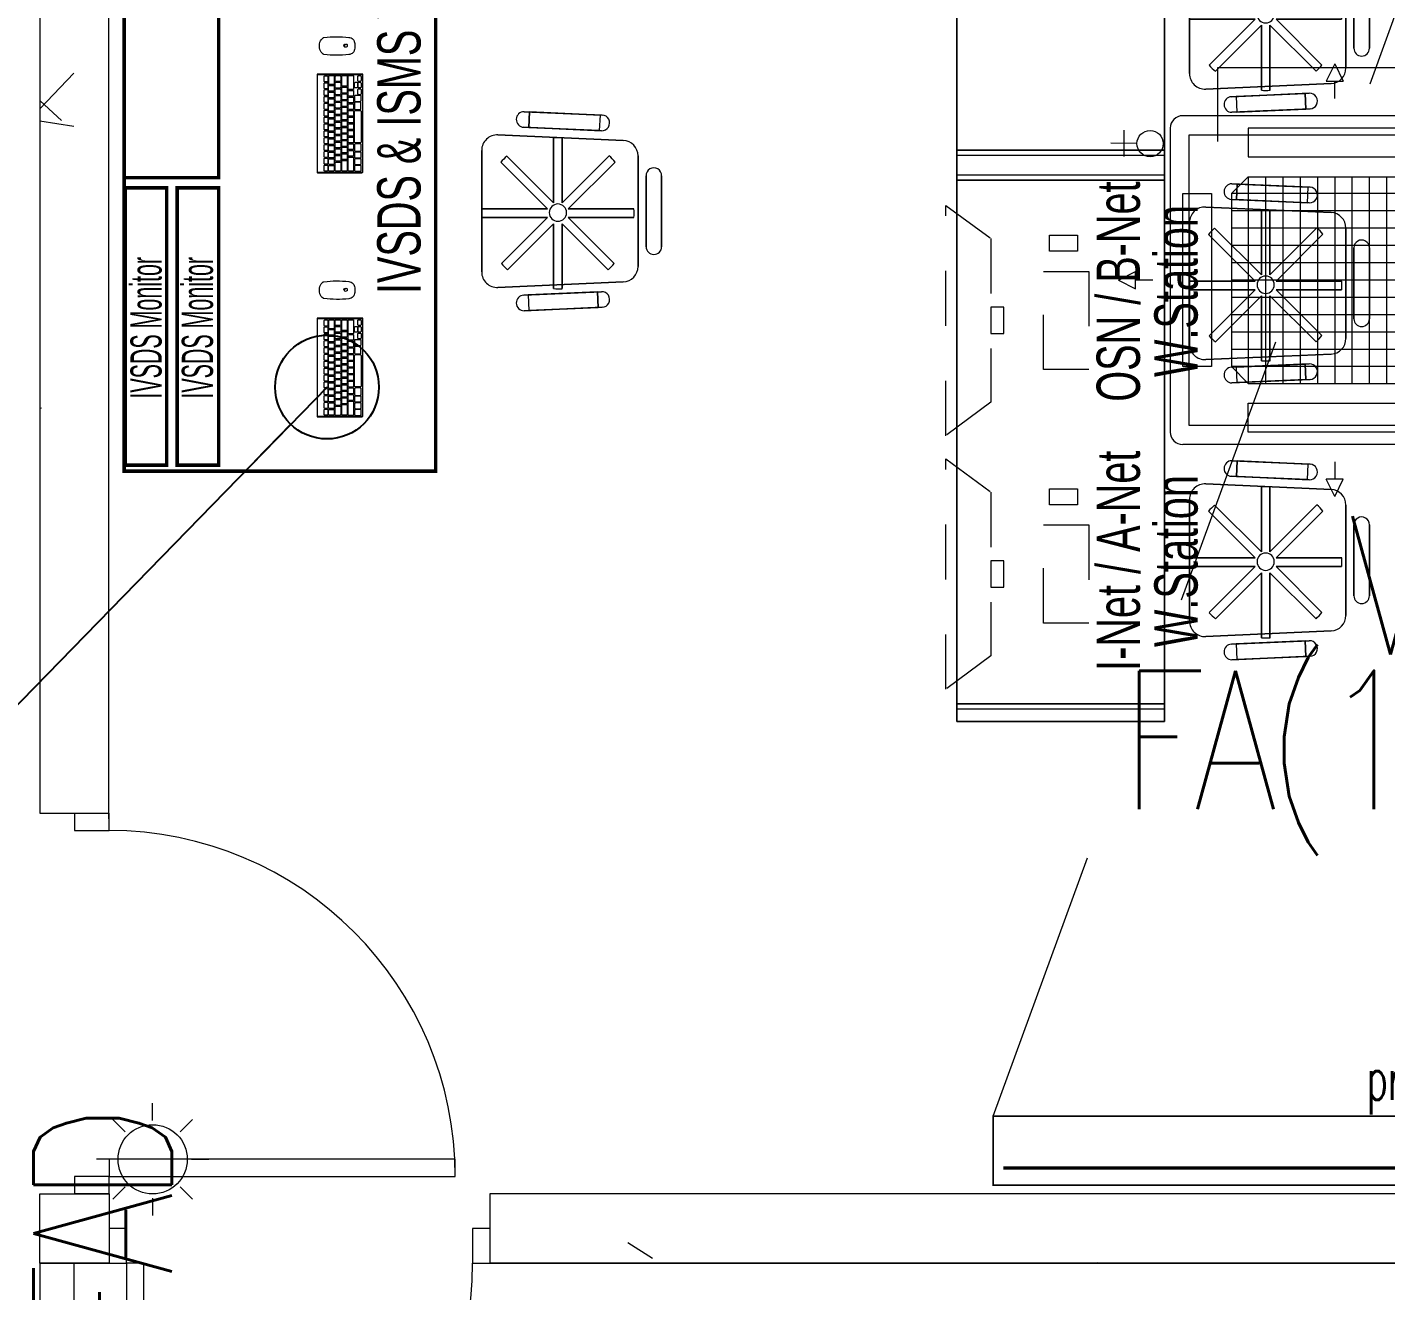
# Model space of a CAD drawing. Header units: millimetres. Extents: x 50620 to 404449, y -131543 to 97.
# Drawn here: x 350701 to 354627, y -47778 to -44127 of the extents above; entities that cross this region are included whole.
import ezdxf

# ---------------------------------------------------------------- set-up
doc = ezdxf.new("R2010")
doc.units = ezdxf.units.MM
doc.linetypes.add('Dash', pattern=[1587.5, 793.75, -793.75])
doc.linetypes.add('IDA - Grid Line', pattern=[3500, 2000, -500, 500, -500])
for name, color, linetype, lineweight in [('1599_DB_A_BLK2_HQ_R21-2ND STOREY 20230517--$0$A-_DETA----_ED-1', 8, 'Continuous', 9), ('1599_DB_A_BLK2_HQ_R21-2ND STOREY 20230517--$0$A-_DOOR----_E', 8, 'Continuous', 9), ('1599_DB_A_BLK2_HQ_R21-2ND STOREY 20230517--$0$S-_COLN----_E', 8, 'Continuous', 9), ('A-_FURT----_E', 8, 'Continuous', 9), ('A-_ROOMNAME_A', 8, 'Continuous', 9), ('M-_ARCHI', 8, 'Continuous', 5), ('M-ACMV_CDP', 190, 'DRAIN_PIPE', 13), ('M-ACMV_FCU', 5, 'Continuous', 25), ('M-ACMV_PW', 8, 'REFRIGERANT', 25), ('M-FA TEXT', 3, 'Continuous', 25), ('M_ACMV_ANNOTATION', 7, 'Continuous', 20), ('OFFICE APPLIANCE', 8, 'Continuous', 9)]:
    doc.layers.add(name, color=color, linetype=linetype, lineweight=lineweight)
doc.layers.add('S-_ANOTGRID_E-1', color=9, linetype='IDA - Grid Line', lineweight=5, true_color=0x808080)
doc.styles.add('Arial', font='arial.ttf', dxfattribs={"width": 0.8, "height": 300})
doc.styles.add('Arial Narrow', font='ARIALN.TTF', dxfattribs={"height": 100})
doc.styles.add('ROMANS', font='romans.shx', dxfattribs={"width": 0.8})
doc.styles.get("Standard").update_dxf_attribs({"font": 'arial.ttf'})
doc.styles.add('TW_Romans', font='romans.shx', dxfattribs={"width": 0.8})
doc.linetypes.add('DRAIN_PIPE', pattern='A,0.5,-0.2,["D",Standard,S=0.1,R=0,X=-0.1,Y=-0.05],-0.25', length=0.95)
doc.linetypes.add('REFRIGERANT', pattern='A,15,-5.08,["R",Standard,S=2.54,R=0,X=-2.54,Y=-1.27],-5.08', length=25.16)
doc.dimstyles.get("Standard").update_dxf_attribs({"dimtxt": 200, "dimasz": 150, "dimexe": 0.18, "dimexo": 0.0625, "dimgap": 10, "dimtad": 1, "dimtih": 1, "dimtoh": 1, "dimdec": 0, "dimzin": 0, "dimdsep": 46, "dimtxsty": 'Standard', "dimcen": 0.09, "dimclrd": 256, "dimclre": 256, "dimclrt": 256, "dimadec": 0, "dimazin": 0, "dimtfac": 1, "dimtdec": 0, "dimtofl": 0, "dimtmove": 0, "dimatfit": 3, "dimfxl": 1, "dimtolj": 1, "dimtzin": 0, "dimarcsym": 1})

# ---------------------------------------------------------------- blocks, each defined once
blk = doc.blocks.new('A$Ca8a76259')
at = {"layer": 'M-ACMV_FCU', "lineweight": 18}
for p, q in [((0, 625), (-25, 575)), ((0, 625), (25, 575)), ((-25, 575), (25, 575)), ((0, 525), (0, 575)), ((439, 475), (-439, 475)), ((439, 475), (439, 475)), ((-475, 439), (-475, -439)), ((475, 439), (475, 439)), ((475, 439), (475, -439)), ((-298.5, 250), (-250, 298.5)), ((-250, 298.5), (250, 298.5)), ((-250, 298.5), (-250, -298.5)), ((-200, 298.5), (-200, -298.5)), ((-150, 298.5), (-150, -298.5)), ((-100, 298.5), (-100, -298.5)), ((-50, 298.5), (-50, -298.5)), ((0, 298.5), (0, -298.5)), ((50, 298.5), (50, -298.5)), ((100, 298.5), (100, -298.5)), ((150, 298.5), (150, -298.5)), ((200, 298.5), (200, -298.5)), ((250, 298.5), (298.5, 250)), ((250, 298.5), (250, -298.5)), ((-298.5, 250), (-298.5, -250)), ((298.5, 250), (-298.5, 250)), ((298.5, 250), (298.5, -250)), ((298.5, 200), (-298.5, 200)), ((298.5, 150), (-298.5, 150)), ((298.5, 100), (-298.5, 100)), ((298.5, 50), (-298.5, 50)), ((-625, 0), (-575, 25)), ((-625, 0), (-575, -25)), ((-575, -25), (-575, 25)), ((-525, 0), (-575, 0)), ((298.5, 0), (-298.5, 0)), ((525, 0), (575, 0)), ((575, 25), (575, -25)), ((625, 0), (575, 25)), ((625, 0), (575, -25)), ((298.5, -50), (-298.5, -50)), ((298.5, -100), (-298.5, -100)), ((298.5, -150), (-298.5, -150)), ((298.5, -200), (-298.5, -200)), ((-250, -298.5), (-298.5, -250)), ((298.5, -250), (-298.5, -250)), ((250, -298.5), (298.5, -250)), ((-250, -298.5), (250, -298.5)), ((439, -475), (-439, -475)), ((0, -525), (0, -575)), ((25, -575), (-25, -575)), ((0, -625), (-25, -575)), ((0, -625), (25, -575))]:
    blk.add_line(p, q, dxfattribs=at)
for points in [[(-250, 356), (250, 356), (250, 439), (-250, 439)], [(420, 420), (420, -420), (-420, -420), (-420, 420)], [(-356, 250), (-356, -250), (-439, -250), (-439, 250)], [(356, 250), (356, -250), (439, -250), (439, 250)], [(-250, -356), (250, -356), (250, -439), (-250, -439)]]:
    blk.add_lwpolyline(points, close=True, dxfattribs=at)
for centre, start, end in [((-439, 439), 90, 180), ((439, 439), 0, 90), ((-439, -439), 180, 270), ((439, -439), 270, 0)]:
    blk.add_arc(centre, 36, start, end, dxfattribs=at)
blk = doc.blocks.new('SSO')
at = {"layer": 'M-ACMV_PW', "color": 1, "linetype": 'ByBlock', "lineweight": 5}
for points in [[(1064770.8, 20778.3), (1064771.8, 20867.5)], [(1064770.8, 20778.3), (1064771.8, 20867.5)], [(1064770.8, 20778.3), (1064771.8, 20867.5)], [(1064770.8, 20778.3), (1064771.8, 20867.5)], [(1064770.8, 20778.3), (1064771.8, 20867.5)], [(1064770.8, 20778.3), (1064771.8, 20867.5)], [(1064815.9, 20822.4), (1064726.7, 20823.4)], [(1064815.9, 20822.4), (1064726.7, 20823.4)]]:
    blk.add_lwpolyline(points, dxfattribs=at)
blk.add_circle((1064770.3, 20733.6), 44.6, dxfattribs=at)
blk.add_circle((1064770.3, 20733.6), 44.6, dxfattribs=at)
blk = doc.blocks.new('1599_DB_A_BLK2_HQ_R21-2ND STOREY 20230517--$0$IDA - F - Single - Swing - 1100L X 2200H - B2-TD01-3240950-LINKVIEW_BLK2_3RD STOREY')
at = {"layer": '1599_DB_A_BLK2_HQ_R21-2ND STOREY 20230517--$0$A-_DOOR----_E'}
for p, q in [((500, 1050), (450, 1050)), ((450, 1050), (450, 50)), ((500, 50), (500, 1050)), ((-500, 50), (-550, 50)), ((-500, -50), (-500, 50)), ((450, 50), (500, 50)), ((550, 50), (500, 50)), ((500, 50), (500, -50)), ((-550, -50), (-500, -50)), ((500, -50), (550, -50))]:
    blk.add_line(p, q, dxfattribs=at)
blk.add_arc((500, 50), 1000, 90, 180, dxfattribs=at)
blk = doc.blocks.new('1599_DB_A_BLK2_HQ_R21-2ND STOREY 20230517--$0$IDA - Strobe Light - IDA - Strobe Light-3509615-LINKVIEW_BLK2_3RD STOREY')
at = {"layer": '1599_DB_A_BLK2_HQ_R21-2ND STOREY 20230517--$0$A-_DETA----_ED-1'}
for p, q in [((0, 312.5), (0, 362.5)), ((-79.5, 279.5), (-114.9, 314.9)), ((79.5, 279.5), (114.9, 314.9)), ((-112.5, 200), (-162.5, 200)), ((112.5, 200), (162.5, 200)), ((-79.5, 120.5), (-114.9, 85.1)), ((79.5, 120.5), (114.9, 85.1)), ((0, 87.5), (0, 37.5))]:
    blk.add_line(p, q, dxfattribs=at)
blk.add_circle((0, 200), 100, dxfattribs=at)
blk = doc.blocks.new('chair 1 - chair 1-4173205-BLK2 - 2ND STOREY WALL SETTING OUT')
at = {"layer": 'A-_FURT----_E'}
for p, q in [((175.5, 520), (-175.5, 520)), ((-175.5, 520), (175.5, 520)), ((-18.4, 519.2), (-18.4, 330)), ((-18.4, 330), (-18.4, 519.2)), ((-18.4, 519.2), (-18.4, 519.2)), ((6.6, 330), (6.6, 519.2)), ((6.6, 519.2), (6.6, 330)), ((6.6, 519.2), (6.6, 519.2)), ((-220.4, 473), (-204.4, 111)), ((-204.4, 111), (-220.4, 473)), ((204.4, 111), (220.4, 473)), ((220.4, 473), (204.4, 111)), ((-169, 445.2), (-36.1, 312.3)), ((-36.1, 312.3), (-169, 445.2)), ((-169, 445.2), (-169, 445.2)), ((-18.4, 330), (-151.4, 463)), ((-151.4, 463), (-18.4, 330)), ((-151.4, 463), (-151.4, 463)), ((141.5, 464.9), (6.6, 330)), ((6.6, 330), (141.5, 464.9)), ((24.3, 312.3), (159.2, 447.2)), ((159.2, 447.2), (24.3, 312.3)), ((141.5, 464.9), (141.5, 464.9)), ((159.2, 447.2), (159.2, 447.2)), ((-287.5, 397.5), (-277.5, 171.7)), ((-277.5, 171.7), (-287.5, 397.5)), ((-287.5, 397.5), (-287.5, 397.5)), ((-232.6, 173.7), (-242.5, 398.5)), ((-242.5, 398.5), (-232.6, 173.7)), ((242.5, 398.5), (232.6, 173.7)), ((232.6, 173.7), (242.5, 398.5)), ((277.5, 171.7), (287.5, 397.5)), ((287.5, 397.5), (277.5, 171.7)), ((287.5, 397.5), (287.5, 397.5)), ((-241.9, 385.5), (-286.9, 383.5)), ((-241.9, 385.5), (-286.9, 383.5)), ((-278.1, 183.7), (-286.9, 383.5)), ((-286.9, 383.5), (-286.9, 383.5)), ((-286.9, 383.5), (-278.1, 183.7)), ((-233.1, 185.7), (-241.9, 385.5)), ((-241.9, 385.5), (-241.9, 385.5)), ((-241.9, 385.5), (-233.1, 185.7)), ((241.9, 383.9), (232.8, 179.1)), ((232.8, 179.1), (241.9, 383.9)), ((241.9, 383.9), (241.9, 383.9)), ((286.8, 381.9), (241.9, 383.9)), ((241.9, 383.9), (286.8, 381.9)), ((286.8, 381.9), (277.8, 177.1)), ((277.8, 177.1), (286.8, 381.9)), ((286.8, 381.9), (286.8, 381.9)), ((-18.4, 330), (-18.4, 330)), ((6.6, 330), (6.6, 330)), ((-36.1, 312.3), (-223.8, 312.3)), ((-223.8, 312.3), (-36.1, 312.3)), ((-223.8, 312.3), (-223.8, 312.3)), ((-223.8, 287.3), (-36.1, 287.3)), ((-36.1, 287.3), (-223.8, 287.3)), ((-223.8, 287.3), (-223.8, 287.3)), ((-36.1, 287.3), (-169.1, 154.3)), ((-169.1, 154.3), (-36.1, 287.3)), ((-36.1, 312.3), (-36.1, 312.3)), ((-36.1, 287.3), (-36.1, 287.3)), ((211.3, 312.3), (24.3, 312.3)), ((24.3, 312.3), (211.3, 312.3)), ((24.3, 312.3), (24.3, 312.3)), ((160, 151.6), (24.3, 287.3)), ((24.3, 287.3), (211.3, 287.3)), ((211.3, 287.3), (24.3, 287.3)), ((24.3, 287.3), (160, 151.6)), ((24.3, 287.3), (24.3, 287.3)), ((211.3, 312.3), (211.3, 312.3)), ((211.3, 287.3), (211.3, 287.3)), ((-150.9, 137.1), (-18.4, 269.6)), ((-18.4, 269.6), (-150.9, 137.1)), ((-18.4, 269.6), (-18.4, 80.3)), ((-18.4, 80.3), (-18.4, 269.6)), ((-18.4, 269.6), (-18.4, 269.6)), ((6.6, 80.2), (6.6, 269.6)), ((6.6, 269.6), (141.9, 134.3)), ((141.9, 134.3), (6.6, 269.6)), ((6.6, 269.6), (6.6, 80.2)), ((6.6, 269.6), (6.6, 269.6)), ((-278.1, 183.7), (-233.1, 185.7)), ((-233.1, 185.7), (-278.1, 183.7)), ((-278.1, 183.7), (-278.1, 183.7)), ((-233.1, 185.7), (-233.1, 185.7)), ((232.8, 179.1), (232.8, 179.1)), ((232.8, 179.1), (277.8, 177.1)), ((232.8, 179.1), (277.8, 177.1)), ((277.8, 177.1), (277.8, 177.1)), ((-169.1, 154.3), (-169.1, 154.3)), ((-150.9, 137.1), (-150.9, 137.1)), ((141.9, 134.3), (141.9, 134.3)), ((160, 151.6), (160, 151.6)), ((-18.4, 80.3), (-18.4, 80.3)), ((6.6, 80.2), (6.6, 80.2)), ((-159.5, 68), (159.5, 68)), ((159.5, 68), (-159.5, 68)), ((102.5, 45), (-102.5, 45)), ((-102.5, 45), (102.5, 45)), ((-102.5, 0), (102.5, 0)), ((102.5, 0), (-102.5, 0))]:
    blk.add_line(p, q, dxfattribs=at)
for centre, radius, start, end in [((-175.5, 475), 45, 90, 182.5326), ((-175.5, 475), 45, 90, 182.5326), ((-5.5, 349.1), 170.6, 85.9391, 94.3449), ((-5.5, 349.1), 170.6, 85.9391, 94.3449), ((175.5, 475), 45, 357.4674, 90), ((175.5, 475), 45, 357.4674, 90), ((-39.2, 334.6), 170.6, 131.1695, 139.5755), ((-39.2, 334.6), 170.6, 131.1695, 139.5755), ((30.4, 335.4), 170.6, 40.9644, 49.3702), ((30.4, 335.4), 170.6, 40.9644, 49.3702), ((-265, 397.5), 22.5, 2.5326, 180), ((-265, 397.5), 22.5, 2.5326, 180), ((265, 397.5), 22.5, 360, 177.4674), ((265, 397.5), 22.5, 360, 177.4674), ((-4.2, 299.8), 25, 360, 180), ((-4.2, 299.8), 25, 0, 180), ((-53.7, 299.2), 170.6, 175.6052, 184.011), ((-53.7, 299.2), 170.6, 175.6052, 184.011), ((-4.2, 299.8), 25, 180, 360), ((-4.2, 299.8), 25, 180, 360), ((41.2, 299.3), 170.6, 355.9587, 4.3646), ((41.2, 299.3), 170.6, 355.9587, 4.3646), ((-255.1, 172.7), 22.5, 182.527, 2.5326), ((-255.1, 172.7), 22.5, 182.527, 2.5326), ((255.1, 172.7), 22.5, 177.4674, 357.473), ((255.1, 172.7), 22.5, 177.4674, 357.473), ((-43.3, 269.5), 170.6, 222.4855, 230.895), ((-43.3, 269.5), 170.6, 222.4855, 230.895), ((33.2, 265.7), 170.6, 309.6052, 318.0128), ((33.2, 265.7), 170.6, 309.6052, 318.0128), ((-159.5, 113), 45, 182.5326, 270), ((-159.5, 113), 45, 182.5326, 270), ((-5.8, 250.3), 170.6, 265.7557, 274.1615), ((-5.8, 250.3), 170.6, 265.7557, 274.1615), ((159.5, 113), 45, 270, 357.4674), ((159.5, 113), 45, 270, 357.4674), ((-102.5, 22.5), 22.5, 90, 270), ((-102.5, 22.5), 22.5, 90, 270), ((102.5, 22.5), 22.5, 270, 90), ((102.5, 22.5), 22.5, 270, 90)]:
    blk.add_arc(centre, radius, start, end, dxfattribs=at)
blk = doc.blocks.new('WS-Provn')
at = {"linetype": 'Dash', "ltscale": 0.2}
for points in [[(50786.7, -13334.1), (50786.7, -12668.6), (50916.8, -12764.4), (50916.8, -13237.2)], [(51086.4, -12754.6), (51166.7, -12754.6), (51166.7, -12801.2), (51086.4, -12801.2)], [(51068.5, -12859.3), (51200.2, -12859.3), (51200.2, -13143.3), (51068.5, -13143.3)], [(50916.8, -13038.9), (50954.5, -13038.9), (50954.5, -12962.7), (50916.8, -12962.7)]]:
    blk.add_lwpolyline(points, close=True, dxfattribs=at)
blk = doc.blocks.new('Logo_Apple')
at = {"color": 0}
blk.add_lwpolyline([(1573, 1035, 0.60932574), (1668, -514, -0.13158971), (1143, -1402, -0.15253151), (846, -1554, -0.11925124), (661, -1541, -0.03241254), (435, -1453, 0.12443749), (138, -1397, 0.09953875), (-239, -1497, -0.08742046), (-451, -1559, -0.19162899), (-757, -1474, -0.0788772), (-1001, -1219, -0.16273057), (-1527, 270, -0.29917322), (-917, 1328, -0.21843141), (-209, 1340, 0.01759536), (9, 1258, 0.16365545), (191, 1258, 0.01485398), (341, 1313, -0.03626545), (651, 1413, -0.1104414), (932, 1418, -0.02065594), (1113, 1373, -0.14542297), (1502, 1122, -0.01539362), (1573, 1035)], format="xyb", dxfattribs=at)
blk.add_lwpolyline([(859, 2376, 0.40282968), (71, 1469, 0.40288947)], format="xyb", close=True, dxfattribs=at)
blk = doc.blocks.new('KB+M')
for points in [[(57148.6, -13074), (57430.2, -13074), (57430.2, -12941.3), (57147.2, -12941.3, 0.414214), (57145.2, -12943.3), (57145.2, -13070.6, 0.414214)], [(57522, -12949.7, -0.198798), (57535, -12959.2, -0.10516), (57535.7, -12961.3, -0.060397), (57536.2, -13033.1, -0.156139), (57530.9, -13044.9, -0.13832), (57524.8, -13048.8, -0.081219), (57511.4, -13050.5, -0.081219), (57498.1, -13048.8, -0.13832), (57492, -13044.9, -0.156139), (57486.6, -13033.1, -0.060397), (57487.1, -12961.3, -0.10516), (57487.9, -12959.2, -0.198798), (57500.8, -12949.7, -0.111855)], [(57175.8, -13009.5), (57151.9, -13009.5, -0.414214), (57149.7, -13007.3), (57149.7, -12995.9, -0.414214), (57151.9, -12993.6), (57173.6, -12993.6, -0.414214), (57175.8, -12995.9)], [(57152, -12961.9), (57165.2, -12961.9, -0.414214), (57167.4, -12964.1), (57167.4, -12970.3, -0.414214), (57165.2, -12972.5), (57152, -12972.5, -0.414214), (57149.8, -12970.3), (57149.8, -12964.1, -0.414214)], [(57152, -12974.8), (57164.3, -12974.8, -0.414214), (57166.5, -12977), (57166.5, -12988.4, -0.414214), (57164.3, -12990.6), (57152, -12990.6, -0.414214), (57149.8, -12988.4), (57149.8, -12977, -0.414214)], [(57171.2, -12974.8), (57183.6, -12974.8, -0.414214), (57185.8, -12977), (57185.8, -12988.4, -0.414214), (57183.6, -12990.6), (57171.2, -12990.6, -0.414214), (57169, -12988.4), (57169, -12977, -0.414214)], [(57171.8, -12961.9), (57185.1, -12961.9, -0.414214), (57187.3, -12964.1), (57187.3, -12970.3, -0.414214), (57185.1, -12972.5), (57171.8, -12972.5, -0.414214), (57169.6, -12970.3), (57169.6, -12964.1, -0.414214)], [(57180.7, -12993.7), (57193, -12993.7, -0.414214), (57195.2, -12995.9), (57195.2, -13007.2, -0.414214), (57193, -13009.5), (57180.7, -13009.5, -0.414214), (57178.5, -13007.2), (57178.5, -12995.9, -0.414214)], [(57190.5, -12974.8), (57202.8, -12974.8, -0.414214), (57205, -12977), (57205, -12988.4, -0.414214), (57202.8, -12990.6), (57190.5, -12990.6, -0.414214), (57188.3, -12988.4), (57188.3, -12977, -0.414214)], [(57191.6, -12961.9), (57204.9, -12961.9, -0.414214), (57207.1, -12964.1), (57207.1, -12970.3, -0.414214), (57204.9, -12972.5), (57191.6, -12972.5, -0.414214), (57189.4, -12970.3), (57189.4, -12964.1, -0.414214)], [(57199.9, -12993.7), (57212.2, -12993.7, -0.414214), (57214.4, -12995.9), (57214.4, -13007.2, -0.414214), (57212.2, -13009.5), (57199.9, -13009.5, -0.414214), (57197.7, -13007.2), (57197.7, -12995.9, -0.414214)], [(57209.8, -12974.8), (57222.1, -12974.8, -0.414214), (57224.3, -12977), (57224.3, -12988.4, -0.414214), (57222.1, -12990.6), (57209.8, -12990.6, -0.414214), (57207.5, -12988.4), (57207.5, -12977, -0.414214)], [(57211.5, -12961.9), (57224.7, -12961.9, -0.414214), (57226.9, -12964.1), (57226.9, -12970.3, -0.414214), (57224.7, -12972.5), (57211.5, -12972.5, -0.414214), (57209.2, -12970.3), (57209.2, -12964.1, -0.414214)], [(57219.1, -12993.7), (57231.4, -12993.7, -0.414214), (57233.6, -12995.9), (57233.6, -13007.2, -0.414214), (57231.4, -13009.5), (57219.1, -13009.5, -0.414214), (57216.9, -13007.2), (57216.9, -12995.9, -0.414214)], [(57229, -12974.8), (57241.3, -12974.8, -0.414214), (57243.5, -12977), (57243.5, -12988.4, -0.414214), (57241.3, -12990.6), (57229, -12990.6, -0.414214), (57226.8, -12988.4), (57226.8, -12977, -0.414214)], [(57231.3, -12961.9), (57244.5, -12961.9, -0.414214), (57246.8, -12964.1), (57246.8, -12970.3, -0.414214), (57244.5, -12972.5), (57231.3, -12972.5, -0.414214), (57229.1, -12970.3), (57229.1, -12964.1, -0.414214)], [(57238.3, -12993.7), (57250.6, -12993.7, -0.414214), (57252.8, -12995.9), (57252.8, -13007.2, -0.414214), (57250.6, -13009.5), (57238.3, -13009.5, -0.414214), (57236.1, -13007.2), (57236.1, -12995.9, -0.414214)], [(57248.3, -12974.8), (57260.6, -12974.8, -0.414214), (57262.8, -12977), (57262.8, -12988.4, -0.414214), (57260.6, -12990.6), (57248.3, -12990.6, -0.414214), (57246.1, -12988.4), (57246.1, -12977, -0.414214)], [(57251.1, -12961.9), (57264.4, -12961.9, -0.414214), (57266.6, -12964.1), (57266.6, -12970.3, -0.414214), (57264.4, -12972.5), (57251.1, -12972.5, -0.414214), (57248.9, -12970.3), (57248.9, -12964.1, -0.414214)], [(57257.5, -12993.7), (57269.8, -12993.7, -0.414214), (57272.1, -12995.9), (57272.1, -13007.2, -0.414214), (57269.8, -13009.5), (57257.5, -13009.5, -0.414214), (57255.3, -13007.2), (57255.3, -12995.9, -0.414214)], [(57267.5, -12974.8), (57279.8, -12974.8, -0.414214), (57282.1, -12977), (57282.1, -12988.4, -0.414214), (57279.8, -12990.6), (57267.5, -12990.6, -0.414214), (57265.3, -12988.4), (57265.3, -12977, -0.414214)], [(57270.9, -12961.9), (57284.2, -12961.9, -0.414214), (57286.4, -12964.1), (57286.4, -12970.3, -0.414214), (57284.2, -12972.5), (57270.9, -12972.5, -0.414214), (57268.7, -12970.3), (57268.7, -12964.1, -0.414214)], [(57276.8, -12993.7), (57289.1, -12993.7, -0.414214), (57291.3, -12995.9), (57291.3, -13007.2, -0.414214), (57289.1, -13009.5), (57276.8, -13009.5, -0.414214), (57274.5, -13007.2), (57274.5, -12995.9, -0.414214)], [(57286.8, -12974.8), (57299.1, -12974.8, -0.414214), (57301.3, -12977), (57301.3, -12988.4, -0.414214), (57299.1, -12990.6), (57286.8, -12990.6, -0.414214), (57284.6, -12988.4), (57284.6, -12977, -0.414214)], [(57290.8, -12961.9), (57304, -12961.9, -0.414214), (57306.2, -12964.1), (57306.2, -12970.3, -0.414214), (57304, -12972.5), (57290.8, -12972.5, -0.414214), (57288.6, -12970.3), (57288.6, -12964.1, -0.414214)], [(57296, -12993.7), (57308.3, -12993.7, -0.414214), (57310.5, -12995.9), (57310.5, -13007.2, -0.414214), (57308.3, -13009.5), (57296, -13009.5, -0.414214), (57293.8, -13007.2), (57293.8, -12995.9, -0.414214)], [(57306.1, -12974.8), (57318.4, -12974.8, -0.414214), (57320.6, -12977), (57320.6, -12988.4, -0.414214), (57318.4, -12990.6), (57306.1, -12990.6, -0.414214), (57303.8, -12988.4), (57303.8, -12977, -0.414214)], [(57310.6, -12961.9), (57323.9, -12961.9, -0.414214), (57326.1, -12964.1), (57326.1, -12970.3, -0.414214), (57323.9, -12972.5), (57310.6, -12972.5, -0.414214), (57308.4, -12970.3), (57308.4, -12964.1, -0.414214)], [(57315.2, -12993.7), (57327.5, -12993.7, -0.414214), (57329.7, -12995.9), (57329.7, -13007.2, -0.414214), (57327.5, -13009.5), (57315.2, -13009.5, -0.414214), (57313, -13007.2), (57313, -12995.9, -0.414214)], [(57325.3, -12974.8), (57337.6, -12974.8, -0.414214), (57339.8, -12977), (57339.8, -12988.4, -0.414214), (57337.6, -12990.6), (57325.3, -12990.6, -0.414214), (57323.1, -12988.4), (57323.1, -12977, -0.414214)], [(57330.4, -12961.9), (57343.7, -12961.9, -0.414214), (57345.9, -12964.1), (57345.9, -12970.3, -0.414214), (57343.7, -12972.5), (57330.4, -12972.5, -0.414214), (57328.2, -12970.3), (57328.2, -12964.1, -0.414214)], [(57334.4, -12993.7), (57346.7, -12993.7, -0.414214), (57348.9, -12995.9), (57348.9, -13007.2, -0.414214), (57346.7, -13009.5), (57334.4, -13009.5, -0.414214), (57332.2, -13007.2), (57332.2, -12995.9, -0.414214)], [(57344.6, -12974.8), (57356.9, -12974.8, -0.414214), (57359.1, -12977), (57359.1, -12988.4, -0.414214), (57356.9, -12990.6), (57344.6, -12990.6, -0.414214), (57342.4, -12988.4), (57342.4, -12977, -0.414214)], [(57350.3, -12961.9), (57363.5, -12961.9, -0.414214), (57365.7, -12964.1), (57365.7, -12970.3, -0.414214), (57363.5, -12972.5), (57350.3, -12972.5, -0.414214), (57348, -12970.3), (57348, -12964.1, -0.414214)], [(57353.6, -12993.7), (57365.9, -12993.7, -0.414214), (57368.1, -12995.9), (57368.1, -13007.2, -0.414214), (57365.9, -13009.5), (57353.6, -13009.5, -0.414214), (57351.4, -13007.2), (57351.4, -12995.9, -0.414214)], [(57363.8, -12974.8), (57376.1, -12974.8, -0.414214), (57378.4, -12977), (57378.4, -12988.4, -0.414214), (57376.1, -12990.6), (57363.8, -12990.6, -0.414214), (57361.6, -12988.4), (57361.6, -12977, -0.414214)], [(57370.1, -12961.9), (57383.3, -12961.9, -0.414214), (57385.6, -12964.1), (57385.6, -12970.3, -0.414214), (57383.3, -12972.5), (57370.1, -12972.5, -0.414214), (57367.9, -12970.3), (57367.9, -12964.1, -0.414214)], [(57372.8, -12993.7), (57385.1, -12993.7, -0.414214), (57387.4, -12995.9), (57387.4, -13007.2, -0.414214), (57385.1, -13009.5), (57372.8, -13009.5, -0.414214), (57370.6, -13007.2), (57370.6, -12995.9, -0.414214)], [(57383.1, -12974.8), (57395.4, -12974.8, -0.414214), (57397.6, -12977), (57397.6, -12988.4, -0.414214), (57395.4, -12990.6), (57383.1, -12990.6, -0.414214), (57380.9, -12988.4), (57380.9, -12977, -0.414214)], [(57389.9, -12961.9), (57403.2, -12961.9, -0.414214), (57405.4, -12964.1), (57405.4, -12970.3, -0.414214), (57403.2, -12972.5), (57389.9, -12972.5, -0.414214), (57387.7, -12970.3), (57387.7, -12964.1, -0.414214)], [(57392, -12993.7), (57404.3, -12993.7, -0.414214), (57406.6, -12995.9), (57406.6, -13007.2, -0.414214), (57404.3, -13009.5), (57392, -13009.5, -0.414214), (57389.8, -13007.2), (57389.8, -12995.9, -0.414214)], [(57426.1, -12990.9), (57402.2, -12990.9, -0.414214), (57399.9, -12988.7), (57399.9, -12977.3, -0.414214), (57402.2, -12975.1), (57423.8, -12975.1, -0.414214), (57426.1, -12977.3)], [(57409.7, -12961.9), (57423, -12961.9, -0.414214), (57425.2, -12964.1), (57425.2, -12970.3, -0.414214), (57423, -12972.5), (57409.7, -12972.5, -0.414214), (57407.5, -12970.3), (57407.5, -12964.1, -0.414214)], [(57411.3, -12993.7), (57423.6, -12993.7, -0.414214), (57425.8, -12995.9), (57425.8, -13007.2, -0.414214), (57423.6, -13009.5), (57411.3, -13009.5, -0.414214), (57409, -13007.2), (57409, -12995.9, -0.414214)], [(57188.4, -13046.9), (57151.9, -13046.9, -0.414214), (57149.7, -13044.7), (57149.7, -13033.3, -0.414214), (57151.9, -13031), (57188.4, -13031, -0.414214), (57190.6, -13033.3), (57190.6, -13044.7, -0.414214)], [(57178.6, -13028.4), (57149.8, -13028.4), (57149.8, -13014.7, -0.414214), (57152, -13012.5), (57178.6, -13012.5, -0.414214), (57180.8, -13014.7), (57180.8, -13026.2, -0.414214)], [(57185.4, -13012.6), (57197.7, -13012.6, -0.414214), (57199.9, -13014.8), (57199.9, -13026.1, -0.414214), (57197.7, -13028.3), (57185.4, -13028.3, -0.414214), (57183.2, -13026.1), (57183.2, -13014.8, -0.414214)], [(57195, -13031.1), (57207.3, -13031.1, -0.414214), (57209.5, -13033.3), (57209.5, -13044.6, -0.414214), (57207.3, -13046.9), (57195, -13046.9, -0.414214), (57192.7, -13044.6), (57192.7, -13033.3, -0.414214)], [(57204.7, -13012.6), (57217, -13012.6, -0.414214), (57219.2, -13014.8), (57219.2, -13026.1, -0.414214), (57217, -13028.3), (57204.7, -13028.3, -0.414214), (57202.5, -13026.1), (57202.5, -13014.8, -0.414214)], [(57214.3, -13031.1), (57226.6, -13031.1, -0.414214), (57228.8, -13033.3), (57228.8, -13044.6, -0.414214), (57226.6, -13046.9), (57214.3, -13046.9, -0.414214), (57212, -13044.6), (57212, -13033.3, -0.414214)], [(57223.6, -13012.6), (57235.9, -13012.6, -0.414214), (57238.1, -13014.8), (57238.1, -13026.1, -0.414214), (57235.9, -13028.3), (57223.6, -13028.3, -0.414214), (57221.4, -13026.1), (57221.4, -13014.8, -0.414214)], [(57233.6, -13031.1), (57245.9, -13031.1, -0.414214), (57248.1, -13033.3), (57248.1, -13044.6, -0.414214), (57245.9, -13046.9), (57233.6, -13046.9, -0.414214), (57231.3, -13044.6), (57231.3, -13033.3, -0.414214)], [(57242.9, -13012.6), (57255.2, -13012.6, -0.414214), (57257.4, -13014.8), (57257.4, -13026.1, -0.414214), (57255.2, -13028.3), (57242.9, -13028.3, -0.414214), (57240.6, -13026.1), (57240.6, -13014.8, -0.414214)], [(57252.9, -13031.1), (57265.2, -13031.1, -0.414214), (57267.4, -13033.3), (57267.4, -13044.6, -0.414214), (57265.2, -13046.9), (57252.9, -13046.9, -0.414214), (57250.6, -13044.6), (57250.6, -13033.3, -0.414214)], [(57261.8, -13012.6), (57274.1, -13012.6, -0.414214), (57276.3, -13014.8), (57276.3, -13026.1, -0.414214), (57274.1, -13028.3), (57261.8, -13028.3, -0.414214), (57259.6, -13026.1), (57259.6, -13014.8, -0.414214)], [(57272.2, -13031.1), (57284.5, -13031.1, -0.414214), (57286.7, -13033.3), (57286.7, -13044.6, -0.414214), (57284.5, -13046.9), (57272.2, -13046.9, -0.414214), (57269.9, -13044.6), (57269.9, -13033.3, -0.414214)], [(57281.1, -13012.6), (57293.4, -13012.6, -0.414214), (57295.6, -13014.8), (57295.6, -13026.1, -0.414214), (57293.4, -13028.3), (57281.1, -13028.3, -0.414214), (57278.9, -13026.1), (57278.9, -13014.8, -0.414214)], [(57291.5, -13031.1), (57303.8, -13031.1, -0.414214), (57306, -13033.3), (57306, -13044.6, -0.414214), (57303.8, -13046.9), (57291.5, -13046.9, -0.414214), (57289.2, -13044.6), (57289.2, -13033.3, -0.414214)], [(57300.4, -13012.6), (57312.7, -13012.6, -0.414214), (57314.9, -13014.8), (57314.9, -13026.1, -0.414214), (57312.7, -13028.3), (57300.4, -13028.3, -0.414214), (57298.2, -13026.1), (57298.2, -13014.8, -0.414214)], [(57310.8, -13031.1), (57323.1, -13031.1, -0.414214), (57325.3, -13033.3), (57325.3, -13044.6, -0.414214), (57323.1, -13046.9), (57310.8, -13046.9, -0.414214), (57308.5, -13044.6), (57308.5, -13033.3, -0.414214)], [(57319.7, -13012.6), (57332, -13012.6, -0.414214), (57334.2, -13014.8), (57334.2, -13026.1, -0.414214), (57332, -13028.3), (57319.7, -13028.3, -0.414214), (57317.5, -13026.1), (57317.5, -13014.8, -0.414214)], [(57330.1, -13031.1), (57342.4, -13031.1, -0.414214), (57344.6, -13033.3), (57344.6, -13044.6, -0.414214), (57342.4, -13046.9), (57330.1, -13046.9, -0.414214), (57327.8, -13044.6), (57327.8, -13033.3, -0.414214)], [(57339, -13012.6), (57351.3, -13012.6, -0.414214), (57353.5, -13014.8), (57353.5, -13026.1, -0.414214), (57351.3, -13028.3), (57339, -13028.3, -0.414214), (57336.8, -13026.1), (57336.8, -13014.8, -0.414214)], [(57349.3, -13031.1), (57361.7, -13031.1, -0.414214), (57363.9, -13033.3), (57363.9, -13044.6, -0.414214), (57361.7, -13046.9), (57349.3, -13046.9, -0.414214), (57347.1, -13044.6), (57347.1, -13033.3, -0.414214)], [(57358.3, -13012.6), (57370.6, -13012.6, -0.414214), (57372.8, -13014.8), (57372.8, -13026.1, -0.414214), (57370.6, -13028.3), (57358.3, -13028.3, -0.414214), (57356.1, -13026.1), (57356.1, -13014.8, -0.414214)], [(57368.6, -13031.1), (57380.9, -13031.1, -0.414214), (57383.2, -13033.3), (57383.2, -13044.6, -0.414214), (57380.9, -13046.9), (57368.6, -13046.9, -0.414214), (57366.4, -13044.6), (57366.4, -13033.3, -0.414214)], [(57377.6, -13012.6), (57389.9, -13012.6, -0.414214), (57392.1, -13014.8), (57392.1, -13026.1, -0.414214), (57389.9, -13028.3), (57377.6, -13028.3, -0.414214), (57375.4, -13026.1), (57375.4, -13014.8, -0.414214)], [(57423.9, -13046.8), (57387.4, -13046.8, -0.414214), (57385.2, -13044.6), (57385.2, -13033.2, -0.414214), (57387.4, -13031), (57423.9, -13031, -0.414214), (57426.1, -13033.2), (57426.1, -13044.6, -0.414214)], [(57423.8, -13028.4), (57395, -13028.4), (57395, -13014.7, -0.414214), (57397.2, -13012.5), (57423.8, -13012.5, -0.414214), (57426, -13014.7), (57426, -13026.2, -0.414214)], [(57164.2, -13049.8), (57151.8, -13049.8, 0.414214), (57149.6, -13052), (57149.6, -13066.3, 0.414214), (57151.8, -13068.5), (57166.4, -13068.5), (57166.4, -13052, 0.414214)], [(57183.5, -13049.8), (57171.1, -13049.8, 0.414214), (57168.9, -13052), (57168.9, -13066.3, 0.414214), (57171.1, -13068.5), (57185.7, -13068.5), (57185.7, -13052, 0.414214)], [(57202.8, -13049.8), (57190.5, -13049.8, 0.414214), (57188.3, -13052), (57188.3, -13066.3, 0.414214), (57190.5, -13068.5), (57205.1, -13068.5), (57205.1, -13052, 0.414214)], [(57209.6, -13068.5), (57226.5, -13068.5, 0.414214), (57228.7, -13066.3), (57228.7, -13052.2, 0.414214), (57226.5, -13049.9), (57209.6, -13049.9, 0.414214), (57207.4, -13052.2), (57207.4, -13066.3, 0.414214)], [(57322.9, -13068.3), (57233.9, -13068.3, -0.414214), (57231.7, -13066.1), (57231.7, -13052.1, -0.414214), (57233.9, -13049.9), (57322.9, -13049.9, -0.414214), (57325.1, -13052.1), (57325.1, -13066.1, -0.414214)], [(57329.7, -13068.2), (57346.5, -13068.2, 0.414214), (57348.8, -13066), (57348.8, -13051.9, 0.414214), (57346.5, -13049.7), (57329.7, -13049.7, 0.414214), (57327.5, -13051.9), (57327.5, -13066, 0.414214)], [(57365.9, -13049.6), (57353.5, -13049.6, 0.414214), (57351.3, -13051.8), (57351.3, -13066.2, 0.414214), (57353.5, -13068.4), (57368.1, -13068.4), (57368.1, -13051.8, 0.414214)], [(57373, -13059.2), (57385.2, -13059.2, -0.414214), (57387.4, -13061.5), (57387.4, -13066.1, -0.414214), (57385.2, -13068.3), (57373, -13068.3, -0.414214), (57370.7, -13066.1), (57370.7, -13061.5, -0.414214)], [(57406.4, -13058.5), (57390.1, -13058.5), (57390.1, -13052.1, -0.414214), (57392.3, -13049.9), (57404.2, -13049.9, -0.414214), (57406.4, -13052.1)], [(57404.2, -13068.3), (57392.3, -13068.3, -0.414214), (57390.1, -13066.1), (57390.1, -13059.7), (57406.4, -13059.7), (57406.4, -13066.1, -0.414214)], [(57411.3, -13059.3), (57423.6, -13059.3, -0.414214), (57425.8, -13061.5), (57425.8, -13066.1, -0.414214), (57423.6, -13068.3), (57411.3, -13068.3, -0.414214), (57409.1, -13066.1), (57409.1, -13061.5, -0.414214)]]:
    blk.add_lwpolyline(points, format="xyb", close=True)
blk.add_lwpolyline([(57146.1, -12943), (57429.3, -12943), (57429.3, -13072.9), (57146.1, -13072.9)], close=True)
at = {"xscale": 0.002856511494637426, "yscale": 0.002856511494637426, "zscale": 0.002856511494637426}
blk.add_blockref('Logo_Apple', (57512, -13024.1), dxfattribs=at)
blk = doc.blocks.new('ARCHI 2ND_2024 09 11')
at = {"layer": '1599_DB_A_BLK2_HQ_R21-2ND STOREY 20230517--$0$S-_COLN----_E', "lineweight": 5}
h = blk.add_hatch(dxfattribs=at)
h.set_pattern_fill('FP_2', color=8, style=0, pattern_type=2)
h.set_pattern_definition([(50, (-29495.7, -2990), (1821.84, -159.39), [190.5, -2095.5]), (355, (-29495.7, -2990), (-352.43, 1910.57), [152.4, -1676.4]), (100.451, (-29343.9, -3003.3), (1469.43, 1751.17), [161.9, -1780.9]), (46.184, (-29495.7, -2482), (2710.8, -420.43), [285.75, -3143.25]), (96.636, (-29269.8, -2517), (2374.03, 2474.28), [242.85, -2671.35]), (351.184, (-29495.7, -2482), (2374.05, 2474.25), [228.6, -2514.6]), (21, (-29241.7, -2609), (1516.14, -1022.65), [190.5, -2095.5]), (326, (-29241.7, -2609), (618.02, 1841.88), [152.4, -1676.4]), (71.451, (-29115.4, -2694.2), (2134.17, 819.21), [161.9, -1780.9]), (37.5, (-29495.7, -2990), (30.886, 845.55), [83.82, -1572.26, 83.82, -1617.98, -1682.75]), (37.5, (-29495.7, -2990), (30.886, 845.55), [-3357.88, 83.82, -1598.93]), (7.5, (-29495.7, -2990), (668.197, 1001.806), [83.82, -886.46, 83.82, -1534.16, -641.35]), (7.5, (-29495.7, -2990), (668.197, 1001.806), [-2588.26, 83.82, -557.53]), (327.5, (-30062.1, -2990), (1355.91, -57.29), [83.82, -551.18, 83.82, -1897.38, -2628.9]), (327.5, (-30062.1, -2990), (1355.91, -57.29), [-2616.2, 83.82, -2545.08]), (317.5, (-30316.1, -2990), (1481.29, 254.27), [83.82, -741.68, 83.82, -1231.9, -1866.9]), (317.5, (-30316.1, -2990), (1481.29, 254.27), [-2141.22, 83.82, -1783.08])])
h.paths.add_polyline_path([(-34150, -18631.1), (-34152.7, -14531.6), (-34250, -14531.6), (-34250, -18631.1), (-34152.7, -18631.1)], flags=0)
h = blk.add_hatch(dxfattribs=at)
h.set_pattern_fill('FP_2', color=8, style=0, pattern_type=2)
h.set_pattern_definition([(50, (-26995.1, -3958.8), (1821.84, -159.39), [190.5, -2095.5]), (355, (-26995.1, -3958.8), (-352.43, 1910.57), [152.4, -1676.4]), (100.451, (-26843.3, -3972.1), (1469.43, 1751.17), [161.9, -1780.9]), (46.184, (-26995, -3450.8), (2710.8, -420.43), [285.75, -3143.25]), (96.636, (-26769.2, -3486), (2374.03, 2474.28), [242.85, -2671.35]), (351.184, (-26995, -3450.8), (2374.05, 2474.25), [228.6, -2514.6]), (21, (-26741.1, -3577.8), (1516.14, -1022.65), [190.5, -2095.5]), (326, (-26741.1, -3577.8), (618.02, 1841.88), [152.4, -1676.4]), (71.451, (-26614.8, -3663), (2134.17, 819.21), [161.9, -1780.9]), (37.5, (-26995.1, -3958.84), (30.886, 845.55), [83.82, -1572.26, 83.82, -1617.98, -1682.75]), (37.5, (-26995.1, -3958.84), (30.886, 845.55), [-3357.88, 83.82, -1598.93]), (7.5, (-26995.1, -3958.8), (668.197, 1001.806), [83.82, -886.46, 83.82, -1534.16, -641.35]), (7.5, (-26995.1, -3958.8), (668.197, 1001.806), [-2588.26, 83.82, -557.53]), (327.5, (-27561.5, -3958.84), (1355.91, -57.29), [83.82, -551.18, 83.82, -1897.38, -2628.9]), (327.5, (-27561.5, -3958.84), (1355.91, -57.29), [-2616.2, 83.82, -2545.08]), (317.5, (-27815.5, -3958.8), (1481.29, 254.27), [83.82, -741.68, 83.82, -1231.9, -1866.9]), (317.5, (-27815.5, -3958.8), (1481.29, 254.27), [-2141.22, 83.82, -1783.08])])
h.paths.add_polyline_path([(-29848.1, -19700), (-29824.4, -19700), (-29824.4, -19600), (-33499.4, -19600), (-33499.4, -19700), (-31652.1, -19700)], flags=0)
at = {"color": 8, "lineweight": 5}
for points, const_width in [([(-34005.9, -17411.8), (-33105.9, -17411.8), (-33105.9, -14961.8), (-34005.9, -14961.8)], 10), ([(-34005.9, -16563.7), (-34005.9, -14991.6), (-33732.9, -14991.6), (-33732.9, -16563.7)], 10), ([(-34003, -17394.4), (-34003, -16593.2), (-33883.2, -16593.2), (-33883.2, -17394.4)], 10), ([(-33852.8, -17394.4), (-33852.8, -16593.2), (-33732.9, -16593.2), (-33732.9, -17394.4)], 10), ([(-31495, -19475), (-28355, -19475), (-28355, -19275), (-31495, -19275)], 5)]:
    blk.add_lwpolyline(points, close=True, dxfattribs=dict(at, const_width=const_width))
at = {"color": 8, "linetype": 'Dash', "lineweight": 5}
blk.add_lwpolyline([(-31495, -19275), (-29925, -14975), (-28355, -19275)], dxfattribs=at)
at = {"color": 8, "lineweight": 5, "const_width": 9.8}
blk.add_lwpolyline([(-28388.6, -19425.1), (-31465.8, -19425.1)], dxfattribs=at)
at = {"layer": '1599_DB_A_BLK2_HQ_R21-2ND STOREY 20230517--$0$S-_COLN----_E', "color": 8, "lineweight": 5}
for p, q in [((-34249.2, -19700), (-34249.2, -19500)), ((-34049.2, -19500), (-34149.2, -19500)), ((-23549.2, -19500), (-32949.2, -19500)), ((-34249.2, -19700), (-34049.2, -19700)), ((-32949.2, -19700), (-23349.2, -19700))]:
    blk.add_line(p, q, dxfattribs=at)
for points in [[(-34250, -14200), (-34250, -18400)], [(-34050, -18416.5), (-34050, -14200)], [(-34250, -18400), (-34050, -18400)], [(-34249.2, -19500), (-34049.6, -19500), (-34049.6, -19600)], [(-34249.2, -19500), (-34149.2, -19500)], [(-32949.2, -19500), (-32949.2, -19700)], [(-34049.2, -19600), (-34049.2, -19700)], [(-34249.2, -19700), (-34250, -25725)], [(-34049.2, -19700), (-34249.2, -19700), (-34249.2, -26825), (-25050, -26825), (-25050, -19700), (-32949.2, -19700)], [(-34150, -25725), (-34150, -19700)]]:
    blk.add_lwpolyline(points, dxfattribs=at)
at = {"layer": 'A-_FURT----_E', "color": 8, "lineweight": 5}
for p, q in [((-31600, -14834.7), (-31600, -18134.7)), ((-31600, -18134.7), (-31600, -14834.7)), ((-31000, -18134.7), (-31000, -14834.7)), ((-31000, -14834.7), (-31000, -18134.7)), ((-31600, -16484.3), (-31600, -16484.3)), ((-31600, -16484.3), (-31600, -16499)), ((-31600, -16499), (-31600, -16484.3)), ((-31000, -16484.3), (-31600, -16484.3)), ((-31600, -16484.3), (-31000, -16484.3)), ((-31000, -16484.3), (-31000, -16499)), ((-31000, -16499), (-31000, -16484.3)), ((-31000, -16484.3), (-31000, -16484.3)), ((-31600, -16499), (-31600, -16499)), ((-31600, -16499), (-31000, -16499)), ((-31600, -16499), (-31000, -16499)), ((-31000, -16499), (-31000, -16499)), ((-31600, -16571.5), (-31600, -16556.8)), ((-31600, -16556.8), (-31600, -16556.8)), ((-31600, -16556.8), (-31600, -16571.5)), ((-31000, -16556.8), (-31600, -16556.8)), ((-31000, -16556.8), (-31600, -16556.8)), ((-31000, -16571.5), (-31000, -16556.8)), ((-31000, -16556.8), (-31000, -16556.8)), ((-31000, -16556.8), (-31000, -16571.5)), ((-31600, -16571.5), (-31600, -16571.5)), ((-31000, -16571.5), (-31600, -16571.5)), ((-31600, -16571.5), (-31000, -16571.5)), ((-31000, -16571.5), (-31000, -16571.5)), ((-31600, -18084.3), (-31600, -18084.3)), ((-31600, -18084.3), (-31600, -18099)), ((-31600, -18099), (-31600, -18084.3)), ((-31000, -18084.3), (-31600, -18084.3)), ((-31600, -18084.3), (-31000, -18084.3)), ((-31000, -18084.3), (-31000, -18099)), ((-31000, -18099), (-31000, -18084.3)), ((-31000, -18084.3), (-31000, -18084.3)), ((-31600, -18099), (-31600, -18099)), ((-31600, -18099), (-31000, -18099)), ((-31600, -18099), (-31000, -18099)), ((-31600, -18134.7), (-31000, -18134.7)), ((-31000, -18134.7), (-31600, -18134.7)), ((-31600, -18134.7), (-31600, -18134.7)), ((-31000, -18099), (-31000, -18099)), ((-31000, -18134.7), (-31000, -18134.7))]:
    blk.add_line(p, q, dxfattribs=at)
at = {"layer": '1599_DB_A_BLK2_HQ_R21-2ND STOREY 20230517--$0$S-_COLN----_E', "color": 8, "lineweight": 5}
for p, rotation in [((-34099.2, -18950), 270.0000000000586), ((-33499.2, -19650), 180.0000000000585)]:
    blk.add_blockref('1599_DB_A_BLK2_HQ_R21-2ND STOREY 20230517--$0$IDA - F - Single - Swing - 1100L X 2200H - B2-TD01-3240950-LINKVIEW_BLK2_3RD STOREY', p, dxfattribs=dict(at, rotation=rotation))
blk.add_blockref('1599_DB_A_BLK2_HQ_R21-2ND STOREY 20230517--$0$IDA - Strobe Light - IDA - Strobe Light-3509615-LINKVIEW_BLK2_3RD STOREY', (-33923.6, -19600), dxfattribs=at)
at = {"layer": 'A-_FURT----_E', "color": 8, "lineweight": 5, "rotation": 89.99999999999997}
for p in [(-30407.8, -16087.6), (-32452.9, -16660.8), (-30407.8, -16869.2), (-30407.8, -17669.2)]:
    blk.add_blockref('chair 1 - chair 1-4173205-BLK2 - 2ND STOREY WALL SETTING OUT', p, dxfattribs=at)
at = {"layer": 'OFFICE APPLIANCE', "color": 8, "lineweight": 5, "rotation": 89.99999999999997}
for p in [(-46389.8, -73694.9), (-46389.8, -74400.3)]:
    blk.add_blockref('KB+M', p, dxfattribs=at)
at = {"layer": 'S-_ANOTGRID_E-1', "color": 8, "lineweight": 5}
for p in [(-82418.4, -3975.3), (-82418.4, -4708)]:
    blk.add_blockref('WS-Provn', p, dxfattribs=at)
at = {"color": 8, "lineweight": 5, "char_height": 90, "attachment_point": 1, "rotation": 90, "line_spacing_factor": 0.8, "style": 'Arial Narrow'}
for insert in [(-33987.7, -17447.7), (-33839.3, -17447.7)]:
    blk.add_mtext_dynamic_manual_height_columns('\\pi245.53962;{\\W0.6;IVSDS Monitor}', width=895.122, gutter_width=1, heights=[0], dxfattribs=dict(at, insert=insert))
at = {"color": 8, "lineweight": 5, "insert": (-30486.2, -18686.8), "char_height": 125, "attachment_point": 1, "style": 'TW_Romans'}
blk.add_mtext_dynamic_manual_height_columns('\\pi173.99572;{\\W0.6;3000 x 3000 \\P\\pi291.85286;motorized \\P\\pi70.42429;projection screen}', width=1108.706, gutter_width=1, heights=[0], dxfattribs=at)
at = {"layer": 'A-_ROOMNAME_A', "color": 8, "lineweight": 5, "char_height": 125, "attachment_point": 1, "rotation": 90, "line_spacing_factor": 0.8, "style": 'Arial Narrow'}
for s, insert in [('\\pi132.51984;{\\W0.8;\\C256;OSN / B-Net\\P\\pi204.04099;W.Station}', (-31196, -17343.8)), ('\\pi135.07782;{\\W0.8;\\C256;I-Net / A-Net\\P\\pi204.04099;W.Station}', (-31196, -18124))]:
    blk.add_mtext_dynamic_manual_height_columns(s, width=895.122, gutter_width=1, heights=[0], dxfattribs=dict(at, insert=insert))
at = {"layer": 'OFFICE APPLIANCE', "color": 8, "lineweight": 5, "insert": (-33274.6, -16942.8), "char_height": 125, "attachment_point": 1, "rotation": 90, "line_spacing_factor": 0.8, "style": 'Arial Narrow'}
blk.add_mtext_dynamic_manual_height_columns('\\pi42.58914;{\\W0.8;IVSDS & ISMS W.S}', width=1080.472, gutter_width=1, heights=[0], dxfattribs=at)

msp = doc.modelspace()

# ---------------------------------------------------------------- block references
at = {"layer": 'M-_ARCHI', "lineweight": 5, "extrusion": (0.000419962, 1.0854e-05, 1), "rotation": 359.9999887056363}
msp.add_blockref('ARCHI 2ND_2024 09 11', (384987.1, -27998.1, 422.1), dxfattribs=at)

# ---------------------------------------------------------------- next in the draw order: linework, layer by layer
at = {"layer": 'M-ACMV_CDP', "ltscale": 2.5}
for p, q in [((354141, -44244), (359273.2, -44244)), ((354141, -44457.7), (354141, -44244))]:
    msp.add_line(p, q, dxfattribs=at)

# ---------------------------------------------------------------- next in the draw order: block references
at = {"layer": 'M-ACMV_FCU'}
msp.add_blockref('A$Ca8a76259', (354479, -44858), dxfattribs=at)
at = {"layer": 'M-ACMV_PW', "color": 1, "linetype": 'ByBlock', "lineweight": 5, "xscale": 0.85, "yscale": 0.85, "zscale": 0.85, "rotation": 89.99999999999999}
msp.add_blockref('SSO', (371569.3, -949518.4), dxfattribs=at)

# ---------------------------------------------------------------- next in the draw order: texts
at = {"layer": 'M-FA TEXT', "char_height": 400, "width": 2717.324, "attachment_point": 7, "line_spacing_factor": 0.8, "style": 'ROMANS'}
for s, insert in [('{\\Fsimplex|c0;\\T0.8;VCD}', (354516.7, -45940.1, -274)), ('{\\Fsimplex|c0;\\T0.8;FA(160 CMH)}', (353858.9, -46520, -548))]:
    msp.add_mtext(s, dxfattribs=dict(at, insert=insert))
at = {"layer": 'M-FA TEXT', "linetype": 'Continuous', "insert": (351119.4, -49729.6, 0), "char_height": 400, "width": 2733.881, "attachment_point": 7, "rotation": 90, "line_spacing_factor": 0.8, "style": 'Arial'}
msp.add_mtext('{\\Fsimplex|c0;\\T0.8;200x200 FAD}', dxfattribs=at)

# ---------------------------------------------------------------- next in the draw order: leaders
at = {"layer": 'M_ACMV_ANNOTATION'}
for points in [[(354101.1, -40713.2, 21.6), (346287.2, -46451.9, 25), (326854.7, -46451.8, 33.1)], [(351567.5, -45167, -264.8), (345487.1, -51405.4, -262.2), (341287.1, -51405.3, -260.4)]]:
    msp.add_leader(points, dimstyle='Standard', override={"dimasz": 300, "dimtad": 0, "dimldrblk": 'DotBlank', "dimfxl": 100, "dimarcsym": 2}, dxfattribs=at)

doc.saveas('drawing.dxf')
